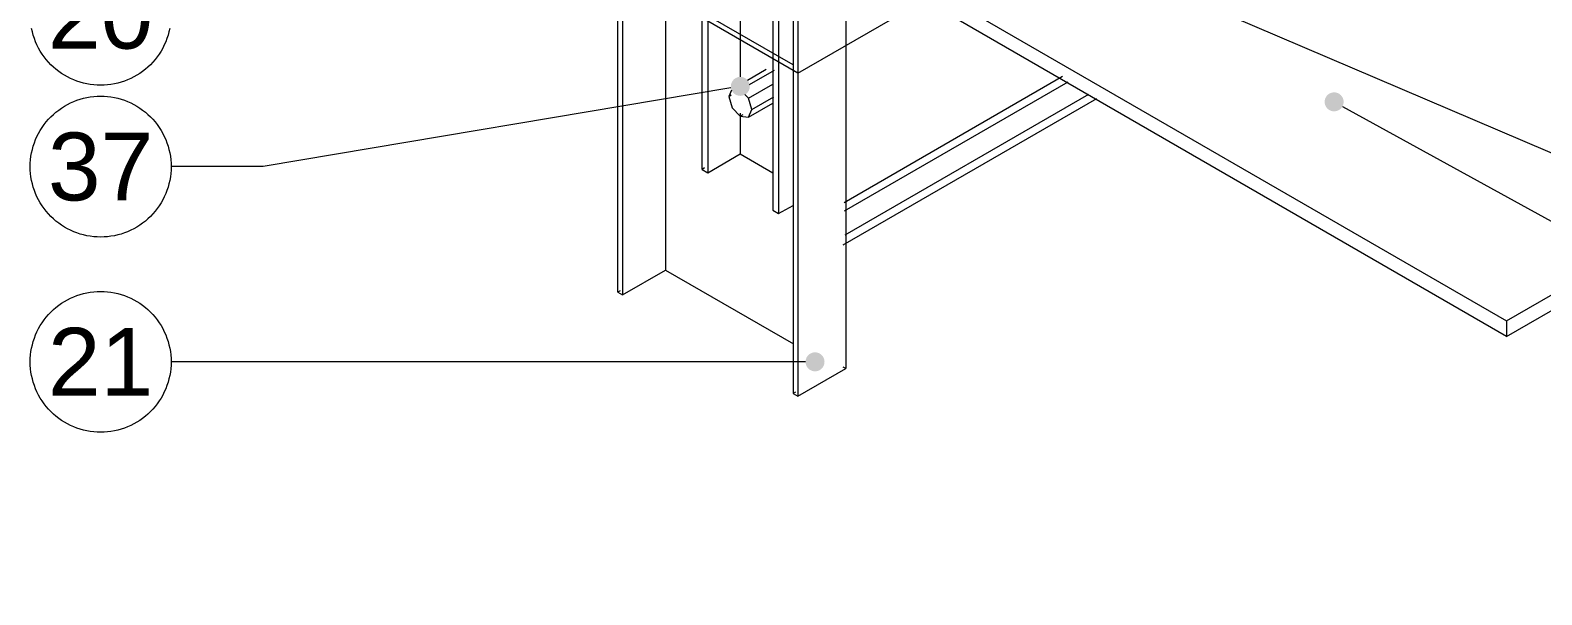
# Model space of a CAD drawing. Header units: millimetres. Extents: x 0 to 297, y 0 to 420.
# Drawn here: x 57.6 to 113.4, y 166 to 186.8 of the extents above; entities that cross this region are included whole.
import ezdxf

# ---------------------------------------------------------------- set-up
doc = ezdxf.new("R2010")
doc.units = ezdxf.units.MM
doc.layers.add('2-DETALLES-ARISTAS', color=7, linetype='Continuous')
doc.layers.add('3-TEXTOS', color=7, linetype='Continuous')
doc.styles.add('ARIAL', font='arial.ttf')

msp = doc.modelspace()

# ---------------------------------------------------------------- hatches: boundary and pattern name
at = {"layer": '3-TEXTOS'}
h = msp.add_hatch(color=7, dxfattribs=at)
h.dxf.hatch_style = 1
h.paths.add_polyline_path([(84.14, 184.761), (84.139, 184.727), (84.134, 184.693), (84.125, 184.66), (84.114, 184.628), (84.099, 184.596), (84.081, 184.567), (84.061, 184.54), (84.038, 184.514), (84.012, 184.491), (83.985, 184.47), (83.955, 184.453), (83.924, 184.438), (83.892, 184.427), (83.859, 184.418), (83.825, 184.413), (83.79, 184.411), (83.756, 184.413), (83.722, 184.418), (83.689, 184.427), (83.656, 184.438), (83.625, 184.453), (83.596, 184.47), (83.568, 184.491), (83.543, 184.514), (83.52, 184.54), (83.499, 184.567), (83.482, 184.596), (83.467, 184.628), (83.455, 184.66), (83.447, 184.693), (83.442, 184.727), (83.44, 184.761), (83.442, 184.796), (83.447, 184.83), (83.455, 184.863), (83.467, 184.895), (83.482, 184.927), (83.499, 184.956), (83.52, 184.983), (83.543, 185.009), (83.568, 185.032), (83.596, 185.053), (83.625, 185.07), (83.656, 185.085), (83.689, 185.097), (83.722, 185.105), (83.756, 185.11), (83.79, 185.111), (83.825, 185.11), (83.859, 185.105), (83.892, 185.097), (83.924, 185.085), (83.955, 185.07), (83.985, 185.053), (84.012, 185.032), (84.038, 185.009), (84.061, 184.983), (84.081, 184.956), (84.099, 184.927), (84.114, 184.895), (84.125, 184.863), (84.134, 184.83), (84.139, 184.796)])
h = msp.add_hatch(color=7, dxfattribs=at)
h.dxf.hatch_style = 1
h.paths.add_polyline_path([(106.06, 184.19), (106.059, 184.155), (106.054, 184.122), (106.045, 184.089), (106.034, 184.056), (106.019, 184.025), (106.002, 183.995), (105.981, 183.968), (105.958, 183.942), (105.932, 183.919), (105.905, 183.899), (105.876, 183.881), (105.844, 183.867), (105.812, 183.855), (105.779, 183.847), (105.745, 183.842), (105.71, 183.84), (105.676, 183.842), (105.642, 183.847), (105.609, 183.855), (105.577, 183.867), (105.545, 183.881), (105.516, 183.899), (105.489, 183.919), (105.463, 183.942), (105.44, 183.968), (105.419, 183.995), (105.402, 184.025), (105.387, 184.056), (105.375, 184.089), (105.367, 184.122), (105.362, 184.155), (105.36, 184.19), (105.362, 184.224), (105.367, 184.258), (105.375, 184.291), (105.387, 184.324), (105.402, 184.355), (105.419, 184.384), (105.44, 184.412), (105.463, 184.437), (105.489, 184.461), (105.516, 184.481), (105.545, 184.499), (105.577, 184.513), (105.609, 184.525), (105.642, 184.533), (105.676, 184.538), (105.71, 184.54), (105.745, 184.538), (105.779, 184.533), (105.812, 184.525), (105.844, 184.513), (105.876, 184.499), (105.905, 184.481), (105.932, 184.461), (105.958, 184.437), (105.981, 184.412), (106.002, 184.384), (106.019, 184.355), (106.034, 184.324), (106.045, 184.291), (106.054, 184.258), (106.059, 184.224)])
h = msp.add_hatch(color=7, dxfattribs=at)
h.dxf.hatch_style = 1
h.paths.add_polyline_path([(86.898, 174.596), (86.896, 174.562), (86.891, 174.528), (86.883, 174.495), (86.871, 174.462), (86.857, 174.431), (86.839, 174.402), (86.819, 174.374), (86.795, 174.349), (86.77, 174.325), (86.742, 174.305), (86.713, 174.288), (86.682, 174.273), (86.649, 174.261), (86.616, 174.253), (86.582, 174.248), (86.548, 174.246), (86.514, 174.248), (86.48, 174.253), (86.447, 174.261), (86.414, 174.273), (86.383, 174.288), (86.354, 174.305), (86.326, 174.325), (86.301, 174.349), (86.277, 174.374), (86.257, 174.402), (86.239, 174.431), (86.225, 174.462), (86.213, 174.495), (86.205, 174.528), (86.2, 174.562), (86.198, 174.596), (86.2, 174.631), (86.205, 174.664), (86.213, 174.698), (86.225, 174.73), (86.239, 174.761), (86.257, 174.791), (86.277, 174.818), (86.301, 174.844), (86.326, 174.867), (86.354, 174.887), (86.383, 174.905), (86.414, 174.92), (86.447, 174.931), (86.48, 174.94), (86.514, 174.944), (86.548, 174.946), (86.582, 174.944), (86.616, 174.94), (86.649, 174.931), (86.682, 174.92), (86.713, 174.905), (86.742, 174.887), (86.77, 174.867), (86.795, 174.844), (86.819, 174.818), (86.839, 174.791), (86.857, 174.761), (86.871, 174.73), (86.883, 174.698), (86.891, 174.664), (86.896, 174.631)])

# ---------------------------------------------------------------- linework, layer by layer
at = {"layer": '2-DETALLES-ARISTAS', "color": 7, "lineweight": 18}
for p, q in [((79.265, 177.166), (79.265, 193.986)), ((79.442, 193.884), (79.442, 177.064)), ((82.376, 181.698), (82.376, 192.721)), ((82.588, 192.598), (82.588, 181.576)), ((83.79, 191.259), (83.79, 185.111)), ((84.992, 191.21), (84.992, 180.187)), ((85.205, 191.088), (85.205, 180.065)), ((85.735, 190.251), (85.735, 173.431)), ((85.735, 190.047), (85.735, 185.556)), ((85.912, 190.149), (85.912, 185.25)), ((85.912, 190.149), (85.912, 173.329)), ((87.679, 190.19), (112.075, 176.105)), ((112.075, 175.533), (87.679, 189.618)), ((87.679, 189.134), (87.679, 174.35)), ((81.033, 188.053), (81.033, 177.983)), ((85.912, 185.25), (81.952, 187.536)), ((85.735, 185.556), (82.129, 187.638)), ((85.912, 185.25), (90.639, 187.979)), ((84.053, 184.992), (84.747, 185.393)), ((84.132, 184.835), (85.047, 185.363)), ((112.075, 176.105), (128.338, 185.495)), ((84.09, 184.321), (84.988, 184.839)), ((112.075, 175.533), (128.338, 184.923)), ((83.47, 184.622), (83.366, 184.392)), ((83.366, 184.392), (83.456, 184.444)), ((83.366, 184.392), (83.49, 183.974)), ((84.09, 184.321), (83.962, 184.457)), ((84.215, 183.903), (84.09, 184.321)), ((84.09, 183.628), (84.988, 184.146)), ((84.215, 183.903), (85.022, 184.369)), ((83.49, 183.974), (83.79, 183.658)), ((83.79, 183.768), (83.79, 182.27)), ((83.88, 183.709), (83.79, 183.658)), ((83.79, 183.658), (84.09, 183.628)), ((84.09, 183.628), (84.215, 183.903)), ((82.588, 181.576), (83.79, 182.27)), ((83.79, 182.27), (84.992, 181.576)), ((82.465, 181.749), (82.376, 181.698)), ((82.376, 181.698), (82.588, 181.576)), ((85.205, 180.065), (85.735, 180.371)), ((84.992, 180.187), (85.205, 180.065)), ((79.442, 177.064), (81.033, 177.983)), ((81.033, 177.983), (85.753, 175.258)), ((79.353, 177.217), (79.265, 177.166)), ((79.265, 177.166), (79.442, 177.064)), ((112.075, 176.105), (112.075, 175.533)), ((85.912, 173.329), (87.679, 174.35)), ((87.679, 174.35), (87.587, 174.403)), ((85.823, 173.482), (85.735, 173.431)), ((85.735, 173.431), (85.912, 173.329))]:
    msp.add_line(p, q, dxfattribs=at)
at = {"layer": '2-DETALLES-ARISTAS', "color": 7, "lineweight": 9}
for p, q in [((87.623, 180.481), (95.685, 185.136)), ((95.875, 184.919), (87.628, 180.158)), ((96.935, 184.307), (87.576, 178.903)), ((87.664, 179.28), (96.653, 184.47))]:
    msp.add_line(p, q, dxfattribs=at)
at = {"layer": '3-TEXTOS', "color": 7, "lineweight": 15}
for points in [[(91.961, 191.605), (138.823, 171.601), (142.223, 171.601)], [(83.445, 184.703), (66.177, 181.8), (62.777, 181.8)], [(106.017, 184.022), (138.823, 166.001), (142.223, 166.001)], [(86.198, 174.596), (66.177, 174.596), (62.777, 174.596)]]:
    msp.add_lwpolyline(points, dxfattribs=at)
at = {"layer": '3-TEXTOS', "color": 7, "lineweight": 18}
for points in [[(62.727, 186.893), (62.699, 186.768), (62.665, 186.645), (62.625, 186.524), (62.579, 186.405), (62.527, 186.288), (62.47, 186.174), (62.407, 186.063), (62.338, 185.955), (62.265, 185.851), (62.186, 185.75), (62.103, 185.654), (62.015, 185.561), (61.923, 185.473), (61.826, 185.39), (61.726, 185.312), (61.621, 185.238), (61.513, 185.17), (61.402, 185.107), (61.288, 185.05), (61.172, 184.998), (61.052, 184.952), (60.931, 184.912), (60.809, 184.878), (60.684, 184.85), (60.558, 184.828), (60.432, 184.812), (60.304, 184.803), (60.177, 184.8), (60.049, 184.803), (59.922, 184.812), (59.795, 184.828), (59.669, 184.85), (59.545, 184.878), (59.422, 184.912), (59.301, 184.952), (59.182, 184.998), (59.065, 185.05), (58.951, 185.107), (58.84, 185.17), (58.732, 185.238), (58.628, 185.312), (58.527, 185.39), (58.431, 185.473), (58.338, 185.561), (58.25, 185.654), (58.167, 185.75), (58.088, 185.851), (58.015, 185.955), (57.946, 186.063), (57.884, 186.174), (57.826, 186.288), (57.775, 186.405), (57.729, 186.524), (57.689, 186.645), (57.655, 186.768), (57.627, 186.893)], [(62.777, 181.8), (62.774, 181.672), (62.764, 181.545), (62.749, 181.419), (62.727, 181.293), (62.699, 181.168), (62.665, 181.045), (62.625, 180.924), (62.579, 180.805), (62.527, 180.688), (62.47, 180.574), (62.407, 180.463), (62.338, 180.356), (62.265, 180.251), (62.186, 180.151), (62.103, 180.054), (62.015, 179.962), (61.923, 179.873), (61.826, 179.79), (61.726, 179.712), (61.621, 179.638), (61.513, 179.57), (61.402, 179.507), (61.288, 179.45), (61.172, 179.398), (61.052, 179.352), (60.931, 179.312), (60.809, 179.278), (60.684, 179.25), (60.558, 179.228), (60.432, 179.212), (60.304, 179.203), (60.177, 179.2), (60.049, 179.203), (59.922, 179.212), (59.795, 179.228), (59.669, 179.25), (59.545, 179.278), (59.422, 179.312), (59.301, 179.352), (59.182, 179.398), (59.065, 179.45), (58.951, 179.507), (58.84, 179.57), (58.732, 179.638), (58.628, 179.712), (58.527, 179.79), (58.431, 179.873), (58.338, 179.962), (58.25, 180.054), (58.167, 180.151), (58.088, 180.251), (58.015, 180.356), (57.946, 180.463), (57.884, 180.574), (57.826, 180.688), (57.775, 180.805), (57.729, 180.924), (57.689, 181.045), (57.655, 181.168), (57.627, 181.293), (57.605, 181.419), (57.589, 181.545), (57.58, 181.672), (57.577, 181.8), (57.58, 181.928), (57.589, 182.055), (57.605, 182.181), (57.627, 182.307), (57.655, 182.432), (57.689, 182.555), (57.729, 182.676), (57.775, 182.795), (57.826, 182.912), (57.884, 183.026), (57.946, 183.137), (58.015, 183.244), (58.088, 183.349), (58.167, 183.449), (58.25, 183.546), (58.338, 183.638), (58.431, 183.727), (58.527, 183.81), (58.628, 183.888), (58.732, 183.962), (58.84, 184.03), (58.951, 184.093), (59.065, 184.15), (59.182, 184.202), (59.301, 184.248), (59.422, 184.288), (59.545, 184.322), (59.669, 184.35), (59.795, 184.372), (59.922, 184.387), (60.049, 184.397), (60.177, 184.4), (60.304, 184.397), (60.432, 184.387), (60.558, 184.372), (60.684, 184.35), (60.809, 184.322), (60.931, 184.288), (61.052, 184.248), (61.172, 184.202), (61.288, 184.15), (61.402, 184.093), (61.513, 184.03), (61.621, 183.962), (61.726, 183.888), (61.826, 183.81), (61.923, 183.727), (62.015, 183.638), (62.103, 183.546), (62.186, 183.449), (62.265, 183.349), (62.338, 183.244), (62.407, 183.137), (62.47, 183.026), (62.527, 182.912), (62.579, 182.795), (62.625, 182.676), (62.665, 182.555), (62.699, 182.432), (62.727, 182.307), (62.749, 182.181), (62.764, 182.055), (62.774, 181.928), (62.777, 181.8)], [(62.777, 174.596), (62.774, 174.468), (62.764, 174.341), (62.749, 174.215), (62.727, 174.089), (62.699, 173.964), (62.665, 173.841), (62.625, 173.72), (62.579, 173.601), (62.527, 173.484), (62.47, 173.371), (62.407, 173.26), (62.338, 173.152), (62.265, 173.047), (62.186, 172.947), (62.103, 172.85), (62.015, 172.758), (61.923, 172.67), (61.826, 172.586), (61.726, 172.508), (61.621, 172.434), (61.513, 172.366), (61.402, 172.303), (61.288, 172.246), (61.172, 172.194), (61.052, 172.148), (60.931, 172.108), (60.809, 172.074), (60.684, 172.046), (60.558, 172.024), (60.432, 172.009), (60.304, 171.999), (60.177, 171.996), (60.049, 171.999), (59.922, 172.009), (59.795, 172.024), (59.669, 172.046), (59.545, 172.074), (59.422, 172.108), (59.301, 172.148), (59.182, 172.194), (59.065, 172.246), (58.951, 172.303), (58.84, 172.366), (58.732, 172.434), (58.628, 172.508), (58.527, 172.586), (58.431, 172.67), (58.338, 172.758), (58.25, 172.85), (58.167, 172.947), (58.088, 173.047), (58.015, 173.152), (57.946, 173.26), (57.884, 173.371), (57.826, 173.484), (57.775, 173.601), (57.729, 173.72), (57.689, 173.841), (57.655, 173.964), (57.627, 174.089), (57.605, 174.215), (57.589, 174.341), (57.58, 174.468), (57.577, 174.596), (57.58, 174.724), (57.589, 174.851), (57.605, 174.978), (57.627, 175.103), (57.655, 175.228), (57.689, 175.351), (57.729, 175.472), (57.775, 175.591), (57.826, 175.708), (57.884, 175.822), (57.946, 175.933), (58.015, 176.041), (58.088, 176.145), (58.167, 176.246), (58.25, 176.342), (58.338, 176.435), (58.431, 176.523), (58.527, 176.606), (58.628, 176.684), (58.732, 176.758), (58.84, 176.826), (58.951, 176.889), (59.065, 176.946), (59.182, 176.998), (59.301, 177.044), (59.422, 177.084), (59.545, 177.118), (59.669, 177.146), (59.795, 177.168), (59.922, 177.184), (60.049, 177.193), (60.177, 177.196), (60.304, 177.193), (60.432, 177.184), (60.558, 177.168), (60.684, 177.146), (60.809, 177.118), (60.931, 177.084), (61.052, 177.044), (61.172, 176.998), (61.288, 176.946), (61.402, 176.889), (61.513, 176.826), (61.621, 176.758), (61.726, 176.684), (61.826, 176.606), (61.923, 176.523), (62.015, 176.435), (62.103, 176.342), (62.186, 176.246), (62.265, 176.145), (62.338, 176.041), (62.407, 175.933), (62.47, 175.822), (62.527, 175.708), (62.579, 175.591), (62.625, 175.472), (62.665, 175.351), (62.699, 175.228), (62.727, 175.103), (62.749, 174.978), (62.764, 174.851), (62.774, 174.724), (62.777, 174.596)]]:
    msp.add_lwpolyline(points, dxfattribs=at)

# ---------------------------------------------------------------- texts
at = {"layer": '3-TEXTOS', "color": 7, "style": 'ARIAL'}
for s, p in [('20', (58.229, 186.154)), ('37', (58.229, 180.552)), ('21', (58.229, 173.346))]:
    msp.add_text(s, height=2.5044, dxfattribs=at).set_placement(p)

doc.saveas('drawing.dxf')
